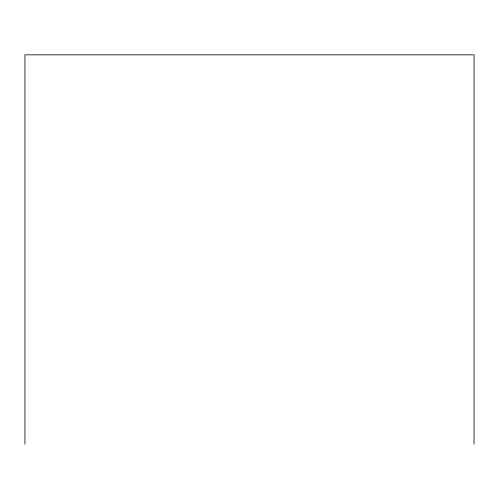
<?xml version="1.0" encoding="UTF-8"?>
<svg xmlns="http://www.w3.org/2000/svg" width="499" height="499" viewBox="0 0 499 499"><rect width="100%" height="100%" fill="white"/><g stroke="black" fill="none" stroke-linecap="round" stroke-linejoin="round"><path stroke-width="0.75" d="M474.05 444.166L474.05 54.834L24.95 54.834L24.95 444.166"/></g></svg>
